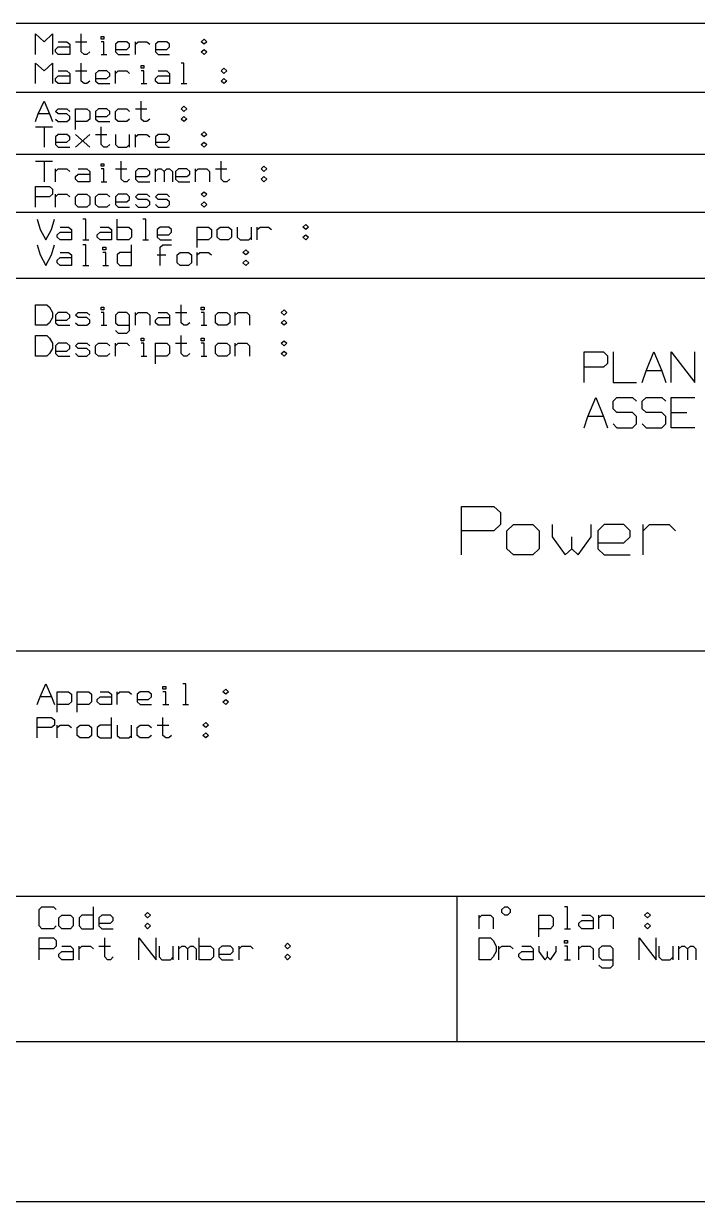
# Model space of a CAD drawing. Extents: x -262 to 926, y -118 to 722.
# Drawn here: x 638.6 to 743.5, y -118.3 to 65 of the extents above; entities that cross this region are included whole.
import ezdxf

# ---------------------------------------------------------------- set-up
doc = ezdxf.new("R2010")
doc.units = 0
doc.layers.add('1', color=1, linetype='CONTINUOUS')

msp = doc.modelspace()

# ---------------------------------------------------------------- linework, layer by layer
at = {"layer": '1'}
for p, q in [((899.93, 65.02), (353.88, 65.02)), ((640.48, 60.2), (640.48, 63.42)), ((640.48, 63.42), (641.83, 62.2)), ((641.83, 62.2), (643.15, 63.42)), ((643.15, 63.42), (643.15, 60.2)), ((647.6, 60.6), (647.6, 63.42)), ((650.7, 62.6), (650.7, 63)), ((650.7, 63), (651.15, 63)), ((651.15, 62.6), (650.7, 62.6)), ((651.15, 63), (651.15, 62.6)), ((666.28, 62.2), (666.73, 62.6)), ((666.73, 62.6), (667.15, 62.2)), ((643.6, 61), (644.05, 61.4)), ((643.6, 60.6), (643.6, 61)), ((644.05, 60.2), (643.6, 60.6)), ((644.05, 62.2), (645.38, 62.2)), ((644.05, 61.4), (645.83, 61.4)), ((645.38, 62.2), (645.83, 61.8)), ((645.83, 61.8), (645.83, 60.2)), ((646.7, 62.2), (648.48, 62.2)), ((648.05, 60.2), (647.6, 60.6)), ((648.93, 60.6), (648.48, 60.2)), ((651.15, 62.2), (650.7, 62.2)), ((651.15, 60.2), (651.15, 62.2)), ((653.38, 62.2), (652.93, 61.8)), ((652.93, 61.8), (652.93, 60.6)), ((652.93, 61), (654.7, 61)), ((652.93, 60.6), (653.38, 60.2)), ((654.7, 62.2), (653.38, 62.2)), ((655.15, 61.8), (654.7, 62.2)), ((654.7, 61), (655.15, 61.4)), ((655.15, 61.4), (655.15, 61.8)), ((656.05, 60.2), (656.05, 62.2)), ((656.05, 61.8), (656.5, 62.2)), ((656.5, 62.2), (657.83, 62.2)), ((657.83, 62.2), (658.28, 61.8)), ((659.6, 62.2), (659.15, 61.8)), ((659.15, 61.8), (659.15, 60.6)), ((659.15, 61), (660.93, 61)), ((659.15, 60.6), (659.6, 60.2)), ((660.93, 62.2), (659.6, 62.2)), ((661.38, 61.8), (660.93, 62.2)), ((660.93, 61), (661.38, 61.4)), ((661.38, 61.4), (661.38, 61.8)), ((666.73, 61.8), (666.28, 62.2)), ((666.28, 60.6), (666.73, 61)), ((666.73, 60.2), (666.28, 60.6)), ((667.15, 62.2), (666.73, 61.8)), ((666.73, 61), (667.15, 60.6)), ((667.15, 60.6), (666.73, 60.2)), ((640.48, 55.67), (640.48, 58.87)), ((640.48, 58.87), (641.83, 57.67)), ((641.83, 57.67), (643.15, 58.87)), ((643.15, 58.87), (643.15, 55.67)), ((645.83, 60.2), (644.05, 60.2)), ((647.6, 56.07), (647.6, 58.87)), ((648.48, 60.2), (648.05, 60.2)), ((650.7, 60.2), (651.6, 60.2)), ((653.38, 60.2), (655.15, 60.2)), ((659.6, 60.2), (661.38, 60.2)), ((663.6, 58.87), (663.15, 58.87)), ((663.6, 55.67), (663.6, 58.87)), ((643.6, 56.47), (644.05, 56.87)), ((644.05, 57.67), (645.38, 57.67)), ((644.05, 56.87), (645.83, 56.87)), ((645.38, 57.67), (645.83, 57.27)), ((645.83, 57.27), (645.83, 55.67)), ((646.7, 57.67), (648.48, 57.67)), ((650.28, 57.67), (649.83, 57.27)), ((649.83, 57.27), (649.83, 56.07)), ((651.6, 57.67), (650.28, 57.67)), ((652.05, 57.27), (651.6, 57.67)), ((651.6, 56.47), (652.05, 56.87)), ((652.05, 56.87), (652.05, 57.27)), ((652.93, 55.67), (652.93, 57.67)), ((652.93, 57.27), (653.38, 57.67)), ((653.38, 57.67), (654.7, 57.67)), ((654.7, 57.67), (655.15, 57.27)), ((656.93, 58.07), (656.93, 58.47)), ((656.93, 58.47), (657.38, 58.47)), ((657.38, 58.07), (656.93, 58.07)), ((657.38, 57.67), (656.93, 57.67)), ((657.38, 58.47), (657.38, 58.07)), ((657.38, 55.67), (657.38, 57.67)), ((659.15, 56.47), (659.6, 56.87)), ((659.6, 57.67), (660.93, 57.67)), ((659.6, 56.87), (661.38, 56.87)), ((660.93, 57.67), (661.38, 57.27)), ((661.38, 57.27), (661.38, 55.67)), ((669.38, 57.67), (669.83, 58.07)), ((669.83, 57.27), (669.38, 57.67)), ((669.83, 58.07), (670.28, 57.67)), ((670.28, 57.67), (669.83, 57.27)), ((643.6, 56.07), (643.6, 56.47)), ((644.05, 55.67), (643.6, 56.07)), ((645.83, 55.67), (644.05, 55.67)), ((648.05, 55.67), (647.6, 56.07)), ((648.48, 55.67), (648.05, 55.67)), ((648.93, 56.07), (648.48, 55.67)), ((649.83, 56.47), (651.6, 56.47)), ((649.83, 56.07), (650.28, 55.67)), ((650.28, 55.67), (652.05, 55.67)), ((656.93, 55.67), (657.83, 55.67)), ((659.15, 56.07), (659.15, 56.47)), ((659.6, 55.67), (659.15, 56.07)), ((661.38, 55.67), (659.6, 55.67)), ((663.15, 55.67), (664.05, 55.67)), ((669.38, 56.07), (669.83, 56.47)), ((669.83, 55.67), (669.38, 56.07)), ((669.83, 56.47), (670.28, 56.07)), ((670.28, 56.07), (669.83, 55.67)), ((899.93, 54.27), (353.88, 54.27)), ((640.93, 50.95), (641.83, 52.95)), ((641.83, 52.95), (642.7, 50.95)), ((643.6, 51.35), (644.05, 51.75)), ((644.05, 50.95), (643.6, 51.35)), ((644.05, 51.75), (645.38, 51.75)), ((645.38, 51.75), (645.83, 51.35)), ((646.7, 48.52), (646.7, 51.75)), ((646.7, 51.75), (648.48, 51.75)), ((648.48, 51.75), (648.93, 51.35)), ((648.93, 51.35), (648.93, 50.15)), ((650.28, 51.75), (649.83, 51.35)), ((649.83, 51.35), (649.83, 50.15)), ((651.6, 51.75), (650.28, 51.75)), ((652.05, 51.35), (651.6, 51.75)), ((652.05, 50.95), (652.05, 51.35)), ((652.93, 51.35), (653.38, 51.75)), ((652.93, 50.15), (652.93, 51.35)), ((653.38, 51.75), (654.7, 51.75)), ((654.7, 51.75), (655.15, 51.35)), ((656.05, 51.75), (657.83, 51.75)), ((656.93, 50.15), (656.93, 52.95)), ((663.15, 51.75), (663.6, 52.15)), ((663.6, 51.35), (663.15, 51.75)), ((663.6, 52.15), (664.05, 51.75)), ((664.05, 51.75), (663.6, 51.35)), ((640.48, 49.75), (640.93, 50.95)), ((642.7, 50.95), (640.93, 50.95)), ((642.7, 50.95), (643.15, 49.75)), ((643.6, 50.15), (644.05, 49.75)), ((645.38, 50.95), (644.05, 50.95)), ((644.05, 49.75), (645.38, 49.75)), ((645.83, 50.55), (645.38, 50.95)), ((645.38, 49.75), (645.83, 50.15)), ((645.83, 50.15), (645.83, 50.55)), ((648.48, 49.75), (646.7, 49.75)), ((648.93, 50.15), (648.48, 49.75)), ((649.83, 50.55), (651.6, 50.55)), ((649.83, 50.15), (650.28, 49.75)), ((650.28, 49.75), (652.05, 49.75)), ((651.6, 50.55), (652.05, 50.95)), ((653.38, 49.75), (652.93, 50.15)), ((654.7, 49.75), (653.38, 49.75)), ((655.15, 50.15), (654.7, 49.75)), ((657.38, 49.75), (656.93, 50.15)), ((657.83, 49.75), (657.38, 49.75)), ((658.28, 50.15), (657.83, 49.75)), ((663.15, 50.15), (663.6, 50.55)), ((663.6, 49.75), (663.15, 50.15)), ((663.6, 50.55), (664.05, 50.15)), ((664.05, 50.15), (663.6, 49.75)), ((640.48, 48.97), (643.15, 48.97)), ((641.83, 48.97), (641.83, 45.77)), ((644.05, 47.77), (643.6, 47.37)), ((645.38, 47.77), (644.05, 47.77)), ((645.83, 47.37), (645.38, 47.77)), ((646.7, 45.77), (648.93, 47.77)), ((646.7, 47.77), (648.93, 45.77)), ((649.83, 47.77), (651.6, 47.77)), ((650.7, 46.17), (650.7, 48.97)), ((652.93, 47.77), (652.93, 46.17)), ((655.15, 45.77), (655.15, 47.77)), ((656.05, 45.77), (656.05, 47.77)), ((656.05, 47.37), (656.5, 47.77)), ((656.5, 47.77), (657.83, 47.77)), ((657.83, 47.77), (658.28, 47.37)), ((659.6, 47.77), (659.15, 47.37)), ((660.93, 47.77), (659.6, 47.77)), ((661.38, 47.37), (660.93, 47.77)), ((666.28, 47.77), (666.73, 48.17)), ((666.73, 47.37), (666.28, 47.77)), ((666.73, 48.17), (667.15, 47.77)), ((667.15, 47.77), (666.73, 47.37)), ((643.6, 47.37), (643.6, 46.17)), ((643.6, 46.57), (645.38, 46.57)), ((643.6, 46.17), (644.05, 45.77)), ((645.38, 46.57), (645.83, 46.97)), ((645.83, 46.97), (645.83, 47.37)), ((651.15, 45.77), (650.7, 46.17)), ((652.05, 46.17), (651.6, 45.77)), ((652.93, 46.17), (653.38, 45.77)), ((654.7, 45.77), (655.15, 46.17)), ((659.15, 47.37), (659.15, 46.17)), ((659.15, 46.57), (660.93, 46.57)), ((659.15, 46.17), (659.6, 45.77)), ((660.93, 46.57), (661.38, 46.97)), ((661.38, 46.97), (661.38, 47.37)), ((666.28, 46.17), (666.73, 46.57)), ((666.73, 45.77), (666.28, 46.17)), ((666.73, 46.57), (667.15, 46.17)), ((667.15, 46.17), (666.73, 45.77)), ((899.93, 44.65), (353.88, 44.65)), ((644.05, 45.77), (645.83, 45.77)), ((651.6, 45.77), (651.15, 45.77)), ((653.38, 45.77), (654.7, 45.77)), ((659.6, 45.77), (661.38, 45.77)), ((640.48, 43.6), (643.15, 43.6)), ((641.83, 43.6), (641.83, 40.4)), ((643.6, 40.4), (643.6, 42.4)), ((643.6, 42), (644.05, 42.4)), ((644.05, 42.4), (645.38, 42.4)), ((645.38, 42.4), (645.83, 42)), ((647.15, 42.4), (648.48, 42.4)), ((648.48, 42.4), (648.93, 42)), ((650.7, 42.8), (650.7, 43.2)), ((650.7, 43.2), (651.15, 43.2)), ((651.15, 42.8), (650.7, 42.8)), ((651.15, 42.4), (650.7, 42.4)), ((651.15, 43.2), (651.15, 42.8)), ((651.15, 40.4), (651.15, 42.4)), ((652.93, 42.4), (654.7, 42.4)), ((653.83, 40.8), (653.83, 43.6)), ((656.5, 42.4), (656.05, 42)), ((657.83, 42.4), (656.5, 42.4)), ((658.28, 42), (657.83, 42.4)), ((659.15, 40.4), (659.15, 42.4)), ((659.15, 42), (659.6, 42.4)), ((659.6, 42.4), (660.05, 42.4)), ((660.05, 42.4), (660.5, 42)), ((660.5, 42), (660.93, 42.4)), ((660.93, 42.4), (661.38, 42.4)), ((661.38, 42.4), (661.83, 42)), ((662.73, 42.4), (662.28, 42)), ((664.05, 42.4), (662.73, 42.4)), ((664.5, 42), (664.05, 42.4)), ((665.38, 40.4), (665.38, 42.4)), ((665.38, 42), (665.83, 42.4)), ((665.83, 42.4), (667.15, 42.4)), ((667.15, 42.4), (667.6, 42)), ((668.5, 42.4), (670.28, 42.4)), ((669.38, 40.8), (669.38, 43.6)), ((675.6, 42.4), (676.05, 42.8)), ((676.05, 42), (675.6, 42.4)), ((676.05, 42.8), (676.5, 42.4)), ((676.5, 42.4), (676.05, 42)), ((646.7, 41.2), (647.15, 41.6)), ((646.7, 40.8), (646.7, 41.2)), ((647.15, 40.4), (646.7, 40.8)), ((647.15, 41.6), (648.93, 41.6)), ((648.93, 40.4), (647.15, 40.4)), ((648.93, 42), (648.93, 40.4)), ((650.7, 40.4), (651.6, 40.4)), ((654.28, 40.4), (653.83, 40.8)), ((654.7, 40.4), (654.28, 40.4)), ((655.15, 40.8), (654.7, 40.4)), ((656.05, 42), (656.05, 40.8)), ((656.05, 41.2), (657.83, 41.2)), ((656.05, 40.8), (656.5, 40.4)), ((656.5, 40.4), (658.28, 40.4)), ((657.83, 41.2), (658.28, 41.6)), ((658.28, 41.6), (658.28, 42)), ((660.5, 42), (660.5, 40.4)), ((661.83, 42), (661.83, 40.4)), ((662.28, 42), (662.28, 40.8)), ((662.28, 41.2), (664.05, 41.2)), ((662.28, 40.8), (662.73, 40.4)), ((662.73, 40.4), (664.5, 40.4)), ((664.05, 41.2), (664.5, 41.6)), ((664.5, 41.6), (664.5, 42)), ((667.6, 42), (667.6, 40.4)), ((669.83, 40.4), (669.38, 40.8)), ((670.28, 40.4), (669.83, 40.4)), ((670.73, 40.8), (670.28, 40.4)), ((675.6, 40.8), (676.05, 41.2)), ((676.05, 40.4), (675.6, 40.8)), ((676.05, 41.2), (676.5, 40.8)), ((676.5, 40.8), (676.05, 40.4)), ((640.48, 36.45), (640.48, 39.65)), ((640.48, 39.65), (642.7, 39.65)), ((642.7, 39.65), (643.15, 39.25)), ((643.15, 39.25), (643.15, 38.45)), ((666.28, 38.45), (666.73, 38.85)), ((666.73, 38.85), (667.15, 38.45)), ((642.7, 38.05), (640.48, 38.05)), ((643.15, 38.45), (642.7, 38.05)), ((643.6, 36.45), (643.6, 38.45)), ((643.6, 38.05), (644.05, 38.45)), ((644.05, 38.45), (645.38, 38.45)), ((645.38, 38.45), (645.83, 38.05)), ((646.7, 38.05), (647.15, 38.45)), ((646.7, 36.85), (646.7, 38.05)), ((647.15, 36.45), (646.7, 36.85)), ((647.15, 38.45), (648.48, 38.45)), ((648.48, 38.45), (648.93, 38.05)), ((648.93, 36.85), (648.48, 36.45)), ((648.93, 38.05), (648.93, 36.85)), ((649.83, 38.05), (650.28, 38.45)), ((649.83, 36.85), (649.83, 38.05)), ((650.28, 36.45), (649.83, 36.85)), ((650.28, 38.45), (651.6, 38.45)), ((651.6, 38.45), (652.05, 38.05)), ((652.05, 36.85), (651.6, 36.45)), ((653.38, 38.45), (652.93, 38.05)), ((652.93, 38.05), (652.93, 36.85)), ((652.93, 37.25), (654.7, 37.25)), ((652.93, 36.85), (653.38, 36.45)), ((654.7, 38.45), (653.38, 38.45)), ((655.15, 38.05), (654.7, 38.45)), ((654.7, 37.25), (655.15, 37.65)), ((655.15, 37.65), (655.15, 38.05)), ((656.05, 38.05), (656.5, 38.45)), ((656.5, 37.65), (656.05, 38.05)), ((656.05, 36.85), (656.5, 36.45)), ((656.5, 38.45), (657.83, 38.45)), ((657.83, 37.65), (656.5, 37.65)), ((657.83, 38.45), (658.28, 38.05)), ((658.28, 37.25), (657.83, 37.65)), ((657.83, 36.45), (658.28, 36.85)), ((658.28, 36.85), (658.28, 37.25)), ((659.15, 38.05), (659.6, 38.45)), ((659.6, 37.65), (659.15, 38.05)), ((659.15, 36.85), (659.6, 36.45)), ((659.6, 38.45), (660.93, 38.45)), ((660.93, 37.65), (659.6, 37.65)), ((660.93, 38.45), (661.38, 38.05)), ((661.38, 37.25), (660.93, 37.65)), ((660.93, 36.45), (661.38, 36.85)), ((661.38, 36.85), (661.38, 37.25)), ((666.73, 38.05), (666.28, 38.45)), ((666.28, 36.85), (666.73, 37.25)), ((666.73, 36.45), (666.28, 36.85)), ((667.15, 38.45), (666.73, 38.05)), ((666.73, 37.25), (667.15, 36.85)), ((667.15, 36.85), (666.73, 36.45)), ((900.2, 35.6), (354.18, 35.6)), ((648.48, 36.45), (647.15, 36.45)), ((651.6, 36.45), (650.28, 36.45)), ((653.38, 36.45), (655.15, 36.45)), ((656.5, 36.45), (657.83, 36.45)), ((659.6, 36.45), (660.93, 36.45)), ((640.78, 34.55), (641.2, 32.95)), ((643, 32.95), (643.43, 34.55)), ((644.33, 33.35), (645.65, 33.35)), ((645.65, 33.35), (646.1, 32.95)), ((648.33, 34.55), (647.88, 34.55)), ((648.33, 31.35), (648.33, 34.55)), ((650.55, 33.35), (651.88, 33.35)), ((651.88, 33.35), (652.33, 32.95)), ((653.23, 31.35), (653.23, 34.55)), ((653.23, 33.35), (655, 33.35)), ((655, 33.35), (655.43, 32.95)), ((657.65, 34.55), (657.23, 34.55)), ((657.65, 31.35), (657.65, 34.55)), ((659.88, 33.35), (659.45, 32.95)), ((661.23, 33.35), (659.88, 33.35)), ((661.65, 32.95), (661.23, 33.35)), ((665.68, 30.15), (665.68, 33.35)), ((665.68, 33.35), (667.45, 33.35)), ((667.45, 33.35), (667.88, 32.95)), ((668.78, 32.95), (669.23, 33.35)), ((669.23, 33.35), (670.55, 33.35)), ((670.55, 33.35), (671, 32.95)), ((671.88, 33.35), (671.88, 31.75)), ((674.1, 31.35), (674.1, 33.35)), ((675, 31.35), (675, 33.35)), ((675, 32.95), (675.45, 33.35)), ((675.45, 33.35), (676.78, 33.35)), ((676.78, 33.35), (677.23, 32.95)), ((682.13, 33.35), (682.55, 33.75)), ((682.55, 32.95), (682.13, 33.35)), ((682.55, 33.75), (683, 33.35)), ((683, 33.35), (682.55, 32.95)), ((641.2, 32.95), (642.1, 31.35)), ((642.1, 31.35), (643, 32.95)), ((643.88, 32.15), (644.33, 32.55)), ((643.88, 31.75), (643.88, 32.15)), ((644.33, 31.35), (643.88, 31.75)), ((644.33, 32.55), (646.1, 32.55)), ((646.1, 31.35), (644.33, 31.35)), ((646.1, 32.95), (646.1, 31.35)), ((647.88, 31.35), (648.78, 31.35)), ((650.1, 32.15), (650.55, 32.55)), ((650.1, 31.75), (650.1, 32.15)), ((650.55, 31.35), (650.1, 31.75)), ((650.55, 32.55), (652.33, 32.55)), ((652.33, 31.35), (650.55, 31.35)), ((652.33, 32.95), (652.33, 31.35)), ((655, 31.35), (653.23, 31.35)), ((655.43, 31.75), (655, 31.35)), ((655.43, 32.95), (655.43, 31.75)), ((657.23, 31.35), (658.1, 31.35)), ((659.45, 32.95), (659.45, 31.75)), ((659.45, 32.15), (661.23, 32.15)), ((659.45, 31.75), (659.88, 31.35)), ((659.88, 31.35), (661.65, 31.35)), ((661.23, 32.15), (661.65, 32.55)), ((661.65, 32.55), (661.65, 32.95)), ((667.45, 31.35), (665.68, 31.35)), ((667.88, 31.75), (667.45, 31.35)), ((667.88, 32.95), (667.88, 31.75)), ((668.78, 31.75), (668.78, 32.95)), ((669.23, 31.35), (668.78, 31.75)), ((670.55, 31.35), (669.23, 31.35)), ((671, 31.75), (670.55, 31.35)), ((671, 32.95), (671, 31.75)), ((671.88, 31.75), (672.33, 31.35)), ((672.33, 31.35), (673.68, 31.35)), ((673.68, 31.35), (674.1, 31.75)), ((682.13, 31.75), (682.55, 32.15)), ((682.55, 31.35), (682.13, 31.75)), ((682.55, 32.15), (683, 31.75)), ((683, 31.75), (682.55, 31.35)), ((640.78, 30.6), (641.2, 29)), ((643, 29), (643.43, 30.6)), ((644.33, 29.4), (645.65, 29.4)), ((645.65, 29.4), (646.1, 29)), ((648.33, 30.6), (647.88, 30.6)), ((648.33, 27.37), (648.33, 30.6)), ((651, 29.8), (651, 30.2)), ((651, 30.2), (651.43, 30.2)), ((651.43, 29.8), (651, 29.8)), ((651.43, 29.4), (651, 29.4)), ((651.43, 30.2), (651.43, 29.8)), ((651.43, 27.37), (651.43, 29.4)), ((653.65, 29.4), (653.23, 29)), ((655.43, 29.4), (653.65, 29.4)), ((655.43, 27.37), (655.43, 30.6)), ((659.88, 30.2), (660.33, 30.6)), ((659.88, 27.37), (659.88, 30.2)), ((660.33, 30.6), (661.65, 30.6)), ((662.55, 29), (663, 29.4)), ((663, 29.4), (664.33, 29.4)), ((664.33, 29.4), (664.78, 29)), ((665.68, 27.37), (665.68, 29.4)), ((665.68, 29), (666.1, 29.4)), ((666.1, 29.4), (667.45, 29.4)), ((667.45, 29.4), (667.88, 29)), ((672.78, 29.4), (673.23, 29.8)), ((673.23, 29), (672.78, 29.4)), ((673.23, 29.8), (673.68, 29.4)), ((673.68, 29.4), (673.23, 29)), ((641.2, 29), (642.1, 27.37)), ((642.1, 27.37), (643, 29)), ((643.88, 28.2), (644.33, 28.6)), ((643.88, 27.8), (643.88, 28.2)), ((644.33, 27.37), (643.88, 27.8)), ((644.33, 28.6), (646.1, 28.6)), ((646.1, 29), (646.1, 27.37)), ((653.23, 29), (653.23, 27.8)), ((653.23, 27.8), (653.65, 27.37)), ((659.45, 29), (660.78, 29)), ((662.55, 27.8), (662.55, 29)), ((663, 27.37), (662.55, 27.8)), ((664.78, 27.8), (664.33, 27.37)), ((664.78, 29), (664.78, 27.8)), ((672.78, 27.8), (673.23, 28.2)), ((673.23, 27.37), (672.78, 27.8)), ((673.23, 28.2), (673.68, 27.8)), ((673.68, 27.8), (673.23, 27.37)), ((646.1, 27.37), (644.33, 27.37)), ((647.88, 27.37), (648.78, 27.37)), ((651, 27.37), (651.88, 27.37)), ((653.65, 27.37), (655.43, 27.37)), ((664.33, 27.37), (663, 27.37)), ((636.8, 25.4), (899.93, 25.4)), ((640.48, 18.05), (640.48, 21.25)), ((640.48, 21.25), (642.25, 21.25)), ((642.25, 21.25), (642.7, 20.85)), ((642.7, 20.85), (643.15, 20.05)), ((650.7, 20.45), (650.7, 20.85)), ((650.7, 20.85), (651.15, 20.85)), ((651.15, 20.45), (650.7, 20.45)), ((651.15, 20.85), (651.15, 20.45)), ((663.15, 18.45), (663.15, 21.25)), ((666.28, 20.45), (666.28, 20.85)), ((666.28, 20.85), (666.73, 20.85)), ((666.73, 20.45), (666.28, 20.45)), ((666.73, 20.85), (666.73, 20.45)), ((678.73, 20.05), (679.18, 20.45)), ((679.18, 20.45), (679.6, 20.05)), ((642.7, 18.45), (642.25, 18.05)), ((643.15, 19.25), (642.7, 18.45)), ((643.15, 20.05), (643.15, 19.25)), ((644.05, 20.05), (643.6, 19.65)), ((643.6, 19.65), (643.6, 18.45)), ((643.6, 18.85), (645.38, 18.85)), ((643.6, 18.45), (644.05, 18.05)), ((645.38, 20.05), (644.05, 20.05)), ((645.83, 19.65), (645.38, 20.05)), ((645.38, 18.85), (645.83, 19.25)), ((645.83, 19.25), (645.83, 19.65)), ((646.7, 19.65), (647.15, 20.05)), ((647.15, 19.25), (646.7, 19.65)), ((646.7, 18.45), (647.15, 18.05)), ((647.15, 20.05), (648.48, 20.05)), ((648.48, 19.25), (647.15, 19.25)), ((648.48, 20.05), (648.93, 19.65)), ((648.93, 18.85), (648.48, 19.25)), ((648.48, 18.05), (648.93, 18.45)), ((648.93, 18.45), (648.93, 18.85)), ((651.15, 20.05), (650.7, 20.05)), ((651.15, 18.05), (651.15, 20.05)), ((653.38, 20.05), (652.93, 19.65)), ((652.93, 19.65), (652.93, 18.45)), ((652.93, 18.45), (653.38, 18.05)), ((654.7, 20.05), (653.38, 20.05)), ((655.15, 19.65), (654.7, 20.05)), ((655.15, 17.25), (655.15, 19.65)), ((656.05, 18.05), (656.05, 20.05)), ((656.05, 19.65), (656.5, 20.05)), ((656.5, 20.05), (657.83, 20.05)), ((657.83, 20.05), (658.28, 19.65)), ((658.28, 19.65), (658.28, 18.05)), ((659.15, 18.85), (659.6, 19.25)), ((659.15, 18.45), (659.15, 18.85)), ((659.6, 18.05), (659.15, 18.45)), ((659.6, 20.05), (660.93, 20.05)), ((659.6, 19.25), (661.38, 19.25)), ((660.93, 20.05), (661.38, 19.65)), ((661.38, 19.65), (661.38, 18.05)), ((662.28, 20.05), (664.05, 20.05)), ((663.6, 18.05), (663.15, 18.45)), ((664.5, 18.45), (664.05, 18.05)), ((666.73, 20.05), (666.28, 20.05)), ((666.73, 18.05), (666.73, 20.05)), ((668.5, 19.65), (668.93, 20.05)), ((668.5, 18.45), (668.5, 19.65)), ((668.93, 18.05), (668.5, 18.45)), ((668.93, 20.05), (670.28, 20.05)), ((670.28, 20.05), (670.73, 19.65)), ((670.73, 18.45), (670.28, 18.05)), ((670.73, 19.65), (670.73, 18.45)), ((671.6, 18.05), (671.6, 20.05)), ((671.6, 19.65), (672.05, 20.05)), ((672.05, 20.05), (673.38, 20.05)), ((673.38, 20.05), (673.83, 19.65)), ((673.83, 19.65), (673.83, 18.05)), ((679.18, 19.65), (678.73, 20.05)), ((678.73, 18.45), (679.18, 18.85)), ((679.18, 18.05), (678.73, 18.45)), ((679.6, 20.05), (679.18, 19.65)), ((679.18, 18.85), (679.6, 18.45)), ((679.6, 18.45), (679.18, 18.05)), ((642.25, 18.05), (640.48, 18.05)), ((644.05, 18.05), (645.83, 18.05)), ((647.15, 18.05), (648.48, 18.05)), ((650.7, 18.05), (651.6, 18.05)), ((652.93, 17.25), (653.38, 16.85)), ((653.38, 18.05), (655.15, 18.05)), ((653.38, 16.85), (654.7, 16.85)), ((654.7, 16.85), (655.15, 17.25)), ((661.38, 18.05), (659.6, 18.05)), ((664.05, 18.05), (663.6, 18.05)), ((666.28, 18.05), (667.15, 18.05)), ((670.28, 18.05), (668.93, 18.05)), ((640.48, 13.25), (640.48, 16.45)), ((640.48, 16.45), (642.25, 16.45)), ((642.25, 16.45), (642.7, 16.05)), ((642.7, 16.05), (643.15, 15.25)), ((643.15, 15.25), (643.15, 14.45)), ((644.05, 15.25), (643.6, 14.85)), ((643.6, 14.85), (643.6, 13.65)), ((645.38, 15.25), (644.05, 15.25)), ((645.83, 14.85), (645.38, 15.25)), ((645.83, 14.45), (645.83, 14.85)), ((646.7, 14.85), (647.15, 15.25)), ((647.15, 14.45), (646.7, 14.85)), ((647.15, 15.25), (648.48, 15.25)), ((648.48, 15.25), (648.93, 14.85)), ((649.83, 14.85), (650.28, 15.25)), ((649.83, 13.65), (649.83, 14.85)), ((650.28, 15.25), (651.6, 15.25)), ((651.6, 15.25), (652.05, 14.85)), ((652.93, 13.25), (652.93, 15.25)), ((652.93, 14.85), (653.38, 15.25)), ((653.38, 15.25), (654.7, 15.25)), ((654.7, 15.25), (655.15, 14.85)), ((656.93, 15.65), (656.93, 16.05)), ((656.93, 16.05), (657.38, 16.05)), ((657.38, 15.65), (656.93, 15.65)), ((657.38, 15.25), (656.93, 15.25)), ((657.38, 16.05), (657.38, 15.65)), ((657.38, 13.25), (657.38, 15.25)), ((659.15, 12.05), (659.15, 15.25)), ((659.15, 15.25), (660.93, 15.25)), ((660.93, 15.25), (661.38, 14.85)), ((661.38, 14.85), (661.38, 13.65)), ((662.28, 15.25), (664.05, 15.25)), ((663.15, 13.65), (663.15, 16.45)), ((666.28, 15.65), (666.28, 16.05)), ((666.28, 16.05), (666.73, 16.05)), ((666.73, 15.65), (666.28, 15.65)), ((666.73, 15.25), (666.28, 15.25)), ((666.73, 16.05), (666.73, 15.65)), ((666.73, 13.25), (666.73, 15.25)), ((668.5, 14.85), (668.93, 15.25)), ((668.5, 13.65), (668.5, 14.85)), ((668.93, 15.25), (670.28, 15.25)), ((670.28, 15.25), (670.73, 14.85)), ((670.73, 14.85), (670.73, 13.65)), ((671.6, 13.25), (671.6, 15.25)), ((671.6, 14.85), (672.05, 15.25)), ((672.05, 15.25), (673.38, 15.25)), ((673.38, 15.25), (673.83, 14.85)), ((673.83, 14.85), (673.83, 13.25)), ((678.73, 15.25), (679.18, 15.65)), ((679.18, 14.85), (678.73, 15.25)), ((679.18, 15.65), (679.6, 15.25)), ((679.6, 15.25), (679.18, 14.85)), ((642.25, 13.25), (640.48, 13.25)), ((642.7, 13.65), (642.25, 13.25)), ((643.15, 14.45), (642.7, 13.65)), ((643.6, 14.05), (645.38, 14.05)), ((643.6, 13.65), (644.05, 13.25)), ((644.05, 13.25), (645.83, 13.25)), ((645.38, 14.05), (645.83, 14.45)), ((646.7, 13.65), (647.15, 13.25)), ((648.48, 14.45), (647.15, 14.45)), ((647.15, 13.25), (648.48, 13.25)), ((648.93, 14.05), (648.48, 14.45)), ((648.48, 13.25), (648.93, 13.65)), ((648.93, 13.65), (648.93, 14.05)), ((650.28, 13.25), (649.83, 13.65)), ((651.6, 13.25), (650.28, 13.25)), ((652.05, 13.65), (651.6, 13.25)), ((656.93, 13.25), (657.83, 13.25)), ((660.93, 13.25), (659.15, 13.25)), ((661.38, 13.65), (660.93, 13.25)), ((663.6, 13.25), (663.15, 13.65)), ((664.05, 13.25), (663.6, 13.25)), ((664.5, 13.65), (664.05, 13.25)), ((666.28, 13.25), (667.15, 13.25)), ((668.93, 13.25), (668.5, 13.65)), ((670.28, 13.25), (668.93, 13.25)), ((670.73, 13.65), (670.28, 13.25)), ((678.73, 13.65), (679.18, 14.05)), ((679.18, 13.25), (678.73, 13.65)), ((679.18, 14.05), (679.6, 13.65)), ((679.6, 13.65), (679.18, 13.25)), ((725.88, 9.17), (725.88, 13.9)), ((725.88, 13.9), (728.9, 13.9)), ((728.9, 13.9), (729.53, 13.3)), ((729.53, 13.3), (729.53, 12.12)), ((730.4, 13.9), (730.4, 9.17)), ((735.55, 10.95), (736.75, 13.9)), ((736.75, 13.9), (737.98, 10.95)), ((739.45, 9.17), (739.45, 13.9)), ((739.45, 13.9), (743.1, 9.17)), ((743.1, 9.17), (743.1, 13.9)), ((728.9, 11.55), (725.88, 11.55)), ((729.53, 12.12), (728.9, 11.55)), ((730.4, 9.17), (734.05, 9.17)), ((734.93, 9.17), (735.55, 10.95)), ((737.98, 10.95), (735.55, 10.95)), ((737.98, 10.95), (738.58, 9.17)), ((726.48, 3.87), (727.7, 6.82)), ((727.7, 6.82), (728.9, 3.87)), ((730.4, 6.25), (731, 6.82)), ((730.4, 5.05), (730.4, 6.25)), ((731, 6.82), (733.43, 6.82)), ((733.43, 6.82), (734.05, 6.25)), ((734.93, 6.25), (735.55, 6.82)), ((734.93, 5.05), (734.93, 6.25)), ((735.55, 6.82), (737.98, 6.82)), ((737.98, 6.82), (738.58, 6.25)), ((739.45, 2.1), (739.45, 6.82)), ((739.45, 6.82), (743.1, 6.82)), ((725.88, 2.1), (726.48, 3.87)), ((728.9, 3.87), (726.48, 3.87)), ((728.9, 3.87), (729.53, 2.1)), ((731, 4.47), (730.4, 5.05)), ((733.43, 4.47), (731, 4.47)), ((734.05, 3.87), (733.43, 4.47)), ((734.05, 2.7), (734.05, 3.87)), ((735.55, 4.47), (734.93, 5.05)), ((737.98, 4.47), (735.55, 4.47)), ((738.58, 3.87), (737.98, 4.47)), ((738.58, 2.7), (738.58, 3.87)), ((739.45, 4.47), (741.88, 4.47)), ((730.4, 2.7), (731, 2.1)), ((731, 2.1), (733.43, 2.1)), ((733.43, 2.1), (734.05, 2.7)), ((734.93, 2.7), (735.55, 2.1)), ((735.55, 2.1), (737.98, 2.1)), ((737.98, 2.1), (738.58, 2.7)), ((743.1, 2.1), (739.45, 2.1)), ((706.78, -17.7), (706.78, -10.15)), ((706.78, -10.15), (711.83, -10.15)), ((711.83, -10.15), (712.85, -11.1)), ((712.85, -11.1), (712.85, -12.98)), ((711.83, -13.93), (706.78, -13.93)), ((712.85, -12.98), (711.83, -13.93)), ((713.85, -13.93), (714.88, -12.98)), ((713.85, -16.75), (713.85, -13.93)), ((714.88, -12.98), (717.9, -12.98)), ((717.9, -12.98), (718.9, -13.93)), ((718.9, -13.93), (718.9, -16.75)), ((720.93, -12.98), (720.93, -14.88)), ((727, -14.88), (727, -12.98)), ((729, -12.98), (728, -13.93)), ((728, -13.93), (728, -16.75)), ((732.05, -12.98), (729, -12.98)), ((733.05, -13.93), (732.05, -12.98)), ((733.05, -14.88), (733.05, -13.93)), ((735.08, -17.7), (735.08, -12.98)), ((735.08, -13.93), (736.08, -12.98)), ((736.08, -12.98), (739.13, -12.98)), ((739.13, -12.98), (740.13, -13.93)), ((720.93, -14.88), (722.95, -17.7)), ((723.95, -16.75), (723.95, -14.88)), ((724.98, -17.7), (727, -14.88)), ((728, -15.8), (732.05, -15.8)), ((732.05, -15.8), (733.05, -14.88)), ((714.88, -17.7), (713.85, -16.75)), ((717.9, -17.7), (714.88, -17.7)), ((718.9, -16.75), (717.9, -17.7)), ((722.95, -17.7), (723.95, -16.75)), ((723.95, -16.75), (724.98, -17.7)), ((728, -16.75), (729, -17.7)), ((729, -17.7), (733.05, -17.7)), ((636.8, -32.6), (899.93, -32.6)), ((641.2, -39.78), (642.1, -37.78)), ((642.1, -37.78), (643, -39.78)), ((660.33, -38.58), (660.33, -38.18)), ((660.33, -38.18), (660.78, -38.18)), ((660.78, -38.18), (660.78, -38.58)), ((663.88, -37.78), (663.45, -37.78)), ((663.88, -40.98), (663.88, -37.78)), ((640.78, -40.98), (641.2, -39.78)), ((643, -39.78), (641.2, -39.78)), ((643, -39.78), (643.43, -40.98)), ((643.88, -42.18), (643.88, -38.98)), ((643.88, -38.98), (645.65, -38.98)), ((645.65, -38.98), (646.1, -39.38)), ((646.1, -39.38), (646.1, -40.58)), ((647, -42.18), (647, -38.98)), ((647, -38.98), (648.78, -38.98)), ((648.78, -38.98), (649.23, -39.38)), ((649.23, -39.38), (649.23, -40.58)), ((650.1, -40.18), (650.55, -39.78)), ((650.1, -40.58), (650.1, -40.18)), ((650.55, -38.98), (651.88, -38.98)), ((650.55, -39.78), (652.33, -39.78)), ((651.88, -38.98), (652.33, -39.38)), ((652.33, -39.38), (652.33, -40.98)), ((653.23, -40.98), (653.23, -38.98)), ((653.23, -39.38), (653.65, -38.98)), ((653.65, -38.98), (655, -38.98)), ((655, -38.98), (655.43, -39.38)), ((656.78, -38.98), (656.33, -39.38)), ((656.33, -39.38), (656.33, -40.58)), ((656.33, -40.18), (658.1, -40.18)), ((658.1, -38.98), (656.78, -38.98)), ((658.55, -39.38), (658.1, -38.98)), ((658.1, -40.18), (658.55, -39.78)), ((658.55, -39.78), (658.55, -39.38)), ((660.78, -38.58), (660.33, -38.58)), ((660.78, -38.98), (660.33, -38.98)), ((660.78, -40.98), (660.78, -38.98)), ((669.68, -38.98), (670.1, -38.58)), ((670.1, -39.38), (669.68, -38.98)), ((669.68, -40.58), (670.1, -40.18)), ((670.1, -38.58), (670.55, -38.98)), ((670.55, -38.98), (670.1, -39.38)), ((670.1, -40.18), (670.55, -40.58)), ((645.65, -40.98), (643.88, -40.98)), ((646.1, -40.58), (645.65, -40.98)), ((648.78, -40.98), (647, -40.98)), ((649.23, -40.58), (648.78, -40.98)), ((650.55, -40.98), (650.1, -40.58)), ((652.33, -40.98), (650.55, -40.98)), ((656.33, -40.58), (656.78, -40.98)), ((656.78, -40.98), (658.55, -40.98)), ((660.33, -40.98), (661.23, -40.98)), ((663.45, -40.98), (664.33, -40.98)), ((670.1, -40.98), (669.68, -40.58)), ((670.55, -40.58), (670.1, -40.98)), ((640.78, -46.18), (640.78, -42.98)), ((640.78, -42.98), (643, -42.98)), ((643, -42.98), (643.43, -43.38)), ((643.43, -43.38), (643.43, -44.18)), ((652.33, -46.18), (652.33, -42.98)), ((660.33, -45.78), (660.33, -42.98)), ((666.55, -44.18), (667, -43.78)), ((667, -43.78), (667.45, -44.18)), ((643, -44.58), (640.78, -44.58)), ((643.43, -44.18), (643, -44.58)), ((643.88, -46.18), (643.88, -44.18)), ((643.88, -44.58), (644.33, -44.18)), ((644.33, -44.18), (645.65, -44.18)), ((645.65, -44.18), (646.1, -44.58)), ((647, -44.58), (647.43, -44.18)), ((647, -45.78), (647, -44.58)), ((647.43, -46.18), (647, -45.78)), ((647.43, -44.18), (648.78, -44.18)), ((648.78, -44.18), (649.23, -44.58)), ((649.23, -45.78), (648.78, -46.18)), ((649.23, -44.58), (649.23, -45.78)), ((650.55, -44.18), (650.1, -44.58)), ((650.1, -44.58), (650.1, -45.78)), ((650.1, -45.78), (650.55, -46.18)), ((652.33, -44.18), (650.55, -44.18)), ((653.23, -44.18), (653.23, -45.78)), ((653.23, -45.78), (653.65, -46.18)), ((655, -46.18), (655.43, -45.78)), ((655.43, -46.18), (655.43, -44.18)), ((656.33, -44.58), (656.78, -44.18)), ((656.33, -45.78), (656.33, -44.58)), ((656.78, -46.18), (656.33, -45.78)), ((656.78, -44.18), (658.1, -44.18)), ((658.1, -44.18), (658.55, -44.58)), ((658.55, -45.78), (658.1, -46.18)), ((659.45, -44.18), (661.23, -44.18)), ((660.78, -46.18), (660.33, -45.78)), ((661.65, -45.78), (661.23, -46.18)), ((667, -44.58), (666.55, -44.18)), ((666.55, -45.78), (667, -45.38)), ((667, -46.18), (666.55, -45.78)), ((667.45, -44.18), (667, -44.58)), ((667, -45.38), (667.45, -45.78)), ((667.45, -45.78), (667, -46.18)), ((648.78, -46.18), (647.43, -46.18)), ((650.55, -46.18), (652.33, -46.18)), ((653.65, -46.18), (655, -46.18)), ((658.1, -46.18), (656.78, -46.18)), ((661.23, -46.18), (660.78, -46.18)), ((353.88, -70.8), (899.93, -70.8)), ((706.13, -93.43), (706.13, -70.8)), ((641.05, -72.9), (641.5, -72.48)), ((641.05, -75.45), (641.05, -72.9)), ((641.5, -72.48), (643.28, -72.48)), ((643.28, -72.48), (643.73, -72.9)), ((649.5, -75.88), (649.5, -72.48)), ((657.5, -73.75), (657.95, -73.33)), ((657.95, -73.33), (658.4, -73.75)), ((713.08, -72.9), (713.53, -72.48)), ((713.08, -73.33), (713.08, -72.9)), ((713.53, -73.75), (713.08, -73.33)), ((713.53, -72.48), (713.95, -72.48)), ((713.95, -72.48), (714.4, -72.9)), ((714.4, -73.33), (713.95, -73.75)), ((714.4, -72.9), (714.4, -73.33)), ((723.3, -72.48), (722.85, -72.48)), ((723.3, -75.88), (723.3, -72.48)), ((735.3, -73.75), (735.75, -73.33)), ((735.75, -73.33), (736.2, -73.75)), ((644.15, -74.18), (644.6, -73.75)), ((644.15, -75.45), (644.15, -74.18)), ((644.6, -73.75), (645.95, -73.75)), ((645.95, -73.75), (646.38, -74.18)), ((646.38, -74.18), (646.38, -75.45)), ((647.73, -73.75), (647.28, -74.18)), ((647.28, -74.18), (647.28, -75.45)), ((649.5, -73.75), (647.73, -73.75)), ((650.83, -73.75), (650.38, -74.18)), ((650.38, -74.18), (650.38, -75.45)), ((650.38, -75.03), (652.18, -75.03)), ((652.18, -73.75), (650.83, -73.75)), ((652.6, -74.18), (652.18, -73.75)), ((652.18, -75.03), (652.6, -74.6)), ((652.6, -74.6), (652.6, -74.18)), ((657.95, -74.18), (657.5, -73.75)), ((657.5, -75.45), (657.95, -75.03)), ((658.4, -73.75), (657.95, -74.18)), ((657.95, -75.03), (658.4, -75.45)), ((709.53, -75.88), (709.53, -73.75)), ((709.53, -74.18), (709.95, -73.75)), ((709.95, -73.75), (711.3, -73.75)), ((711.3, -73.75), (711.75, -74.18)), ((711.75, -74.18), (711.75, -75.88)), ((713.95, -73.75), (713.53, -73.75)), ((718.85, -77.15), (718.85, -73.75)), ((718.85, -73.75), (720.63, -73.75)), ((720.63, -73.75), (721.08, -74.18)), ((721.08, -74.18), (721.08, -75.45)), ((725.08, -75.03), (725.53, -74.6)), ((725.08, -75.45), (725.08, -75.03)), ((725.53, -73.75), (726.85, -73.75)), ((725.53, -74.6), (727.3, -74.6)), ((726.85, -73.75), (727.3, -74.18)), ((727.3, -74.18), (727.3, -75.88)), ((728.2, -75.88), (728.2, -73.75)), ((728.2, -74.18), (728.63, -73.75)), ((728.63, -73.75), (729.98, -73.75)), ((729.98, -73.75), (730.4, -74.18)), ((730.4, -74.18), (730.4, -75.88)), ((735.75, -74.18), (735.3, -73.75)), ((735.3, -75.45), (735.75, -75.03)), ((736.2, -73.75), (735.75, -74.18)), ((735.75, -75.03), (736.2, -75.45)), ((641.5, -75.88), (641.05, -75.45)), ((643.28, -75.88), (641.5, -75.88)), ((643.73, -75.45), (643.28, -75.88)), ((644.6, -75.88), (644.15, -75.45)), ((645.95, -75.88), (644.6, -75.88)), ((646.38, -75.45), (645.95, -75.88)), ((647.28, -75.45), (647.73, -75.88)), ((647.73, -75.88), (649.5, -75.88)), ((650.38, -75.45), (650.83, -75.88)), ((650.83, -75.88), (652.6, -75.88)), ((657.95, -75.88), (657.5, -75.45)), ((658.4, -75.45), (657.95, -75.88)), ((720.63, -75.88), (718.85, -75.88)), ((721.08, -75.45), (720.63, -75.88)), ((722.85, -75.88), (723.75, -75.88)), ((725.53, -75.88), (725.08, -75.45)), ((727.3, -75.88), (725.53, -75.88)), ((735.75, -75.88), (735.3, -75.45)), ((736.2, -75.45), (735.75, -75.88)), ((641.05, -80.7), (641.05, -77.3)), ((641.05, -77.3), (643.28, -77.3)), ((643.28, -77.3), (643.73, -77.73)), ((643.73, -78.58), (643.28, -79)), ((643.73, -77.73), (643.73, -78.58)), ((644.6, -78.58), (645.95, -78.58)), ((645.95, -78.58), (646.38, -79)), ((647.28, -80.7), (647.28, -78.58)), ((647.28, -79), (647.73, -78.58)), ((647.73, -78.58), (649.05, -78.58)), ((649.05, -78.58), (649.5, -79)), ((650.38, -78.58), (652.18, -78.58)), ((651.28, -80.28), (651.28, -77.3)), ((656.6, -80.7), (656.6, -77.3)), ((656.6, -77.3), (659.28, -80.7)), ((659.28, -80.7), (659.28, -77.3)), ((659.73, -78.58), (659.73, -80.28)), ((661.95, -80.7), (661.95, -78.58)), ((662.83, -80.7), (662.83, -78.58)), ((662.83, -79), (663.28, -78.58)), ((663.28, -78.58), (663.73, -78.58)), ((663.73, -78.58), (664.18, -79)), ((664.18, -79), (664.6, -78.58)), ((664.6, -78.58), (665.05, -78.58)), ((665.05, -78.58), (665.5, -79)), ((665.95, -80.7), (665.95, -77.3)), ((665.95, -78.58), (667.73, -78.58)), ((667.73, -78.58), (668.18, -79)), ((669.5, -78.58), (669.05, -79)), ((670.83, -78.58), (669.5, -78.58)), ((671.28, -79), (670.83, -78.58)), ((672.18, -80.7), (672.18, -78.58)), ((672.18, -79), (672.63, -78.58)), ((672.63, -78.58), (673.95, -78.58)), ((673.95, -78.58), (674.4, -79)), ((679.28, -78.58), (679.73, -78.15)), ((679.73, -79), (679.28, -78.58)), ((679.73, -78.15), (680.18, -78.58)), ((680.18, -78.58), (679.73, -79)), ((709.53, -80.7), (709.53, -77.3)), ((709.53, -77.3), (711.3, -77.3)), ((711.3, -77.3), (711.75, -77.73)), ((711.75, -77.73), (712.18, -78.58)), ((712.18, -78.58), (712.18, -79.43)), ((712.63, -80.7), (712.63, -78.58)), ((712.63, -79), (713.08, -78.58)), ((713.08, -78.58), (714.4, -78.58)), ((714.4, -78.58), (714.85, -79)), ((716.18, -78.58), (717.53, -78.58)), ((717.53, -78.58), (717.98, -79)), ((718.85, -78.58), (718.85, -79.43)), ((721.53, -79.43), (721.53, -78.58)), ((722.85, -78.15), (722.85, -77.73)), ((722.85, -77.73), (723.3, -77.73)), ((723.3, -78.15), (722.85, -78.15)), ((723.3, -78.58), (722.85, -78.58)), ((723.3, -77.73), (723.3, -78.15)), ((723.3, -80.7), (723.3, -78.58)), ((725.08, -80.7), (725.08, -78.58)), ((725.08, -79), (725.53, -78.58)), ((725.53, -78.58), (726.85, -78.58)), ((726.85, -78.58), (727.3, -79)), ((728.63, -78.58), (728.2, -79)), ((729.98, -78.58), (728.63, -78.58)), ((730.4, -79), (729.98, -78.58)), ((734.43, -80.7), (734.43, -77.3)), ((734.43, -77.3), (737.08, -80.7)), ((737.08, -80.7), (737.08, -77.3)), ((737.53, -78.58), (737.53, -80.28)), ((739.75, -80.7), (739.75, -78.58)), ((740.65, -80.7), (740.65, -78.58)), ((740.65, -79), (741.08, -78.58)), ((741.08, -78.58), (741.53, -78.58)), ((741.53, -78.58), (741.98, -79)), ((741.98, -79), (742.43, -78.58)), ((742.43, -78.58), (742.85, -78.58)), ((742.85, -78.58), (743.3, -79)), ((643.28, -79), (641.05, -79)), ((644.15, -79.85), (644.6, -79.43)), ((644.15, -80.28), (644.15, -79.85)), ((644.6, -80.7), (644.15, -80.28)), ((644.6, -79.43), (646.38, -79.43)), ((646.38, -79), (646.38, -80.7)), ((651.73, -80.7), (651.28, -80.28)), ((652.6, -80.28), (652.18, -80.7)), ((659.73, -80.28), (660.18, -80.7)), ((661.5, -80.7), (661.95, -80.28)), ((664.18, -79), (664.18, -80.7)), ((665.5, -79), (665.5, -80.7)), ((668.18, -80.28), (667.73, -80.7)), ((668.18, -79), (668.18, -80.28)), ((669.05, -79), (669.05, -80.28)), ((669.05, -79.85), (670.83, -79.85)), ((669.05, -80.28), (669.5, -80.7)), ((670.83, -79.85), (671.28, -79.43)), ((671.28, -79.43), (671.28, -79)), ((679.28, -80.28), (679.73, -79.85)), ((679.73, -80.7), (679.28, -80.28)), ((679.73, -79.85), (680.18, -80.28)), ((680.18, -80.28), (679.73, -80.7)), ((711.75, -80.28), (711.3, -80.7)), ((712.18, -79.43), (711.75, -80.28)), ((715.75, -79.85), (716.18, -79.43)), ((715.75, -80.28), (715.75, -79.85)), ((716.18, -80.7), (715.75, -80.28)), ((716.18, -79.43), (717.98, -79.43)), ((717.98, -79), (717.98, -80.7)), ((718.85, -79.43), (719.75, -80.7)), ((719.75, -80.7), (720.18, -80.28)), ((720.18, -80.28), (720.18, -79.43)), ((720.18, -80.28), (720.63, -80.7)), ((720.63, -80.7), (721.53, -79.43)), ((727.3, -79), (727.3, -80.7)), ((728.2, -79), (728.2, -80.28)), ((728.2, -80.28), (728.63, -80.7)), ((730.4, -81.55), (730.4, -79)), ((737.53, -80.28), (737.98, -80.7)), ((739.3, -80.7), (739.75, -80.28)), ((741.98, -79), (741.98, -80.7)), ((743.3, -79), (743.3, -80.7)), ((646.38, -80.7), (644.6, -80.7)), ((652.18, -80.7), (651.73, -80.7)), ((660.18, -80.7), (661.5, -80.7)), ((667.73, -80.7), (665.95, -80.7)), ((669.5, -80.7), (671.28, -80.7)), ((711.3, -80.7), (709.53, -80.7)), ((717.98, -80.7), (716.18, -80.7)), ((722.85, -80.7), (723.75, -80.7)), ((728.2, -81.55), (728.63, -81.98)), ((728.63, -80.7), (730.4, -80.7)), ((728.63, -81.98), (729.98, -81.98)), ((729.98, -81.98), (730.4, -81.55)), ((737.98, -80.7), (739.3, -80.7)), ((-235.5, -93.43), (899.93, -93.43)), ((353.88, -93.43), (899.93, -93.43)), ((-261.92, -118.33), (926.33, -118.33))]:
    msp.add_line(p, q, dxfattribs=at)

doc.saveas('drawing.dxf')
